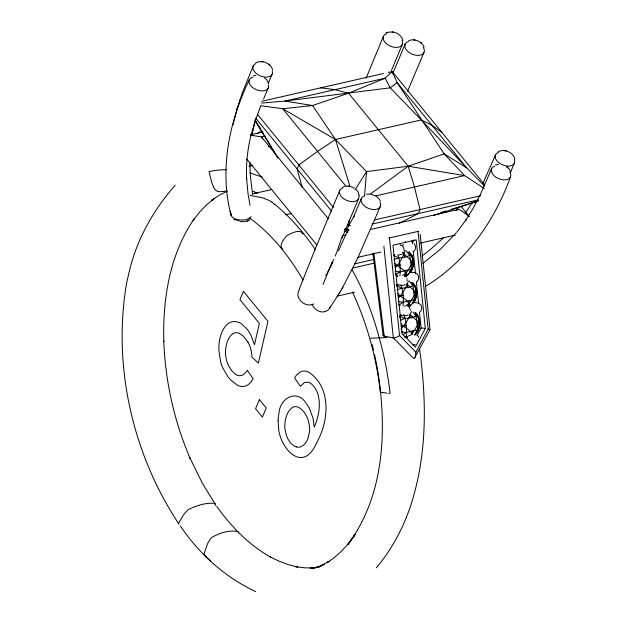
<?xml version="1.0" encoding="UTF-8"?>
<svg xmlns="http://www.w3.org/2000/svg" width="637" height="637" viewBox="0 0 637 637"><rect width="100%" height="100%" fill="white"/><g stroke="black" fill="none" stroke-linecap="round" stroke-linejoin="round"><path stroke-width="0.96" d="M404.184 250.835L403.747 247.769L402.544 245.97M413.509 262.301L412.187 256.026L408.898 252.133C413.509 256.225 414.074 263.28 412.131 268.838C407.139 279.054 415.818 263.893 413.214 262.269M412.68 303.538L413.986 301.476L414.496 301.532C417.713 295.568 417.498 287.462 412.529 282.494L414.201 295.568L414.496 301.532L413.7 302.591M415.228 334.767C420.993 329.074 421.439 318.651 415.658 312.799L415.149 312.751C421.232 318.373 420.611 329.026 414.934 334.736M410.865 271.171L411.375 271.227L411.072 265.255L409.408 252.18M417.108 331.789L417.617 331.845L417.323 325.873L415.658 312.799M303.132 234.097C300.529 228.357 290.384 233.341 286.459 236.072C283.791 239.082 278.473 245.826 282.573 249.131M364.603 195.575L366.53 171.616L335.476 139.503L312.576 105.527L284.874 101.076L261.711 103.075M344.999 230.411L346.854 229.853L348.535 225.872L349.227 220.083M413.986 301.476C417.561 295.727 417.179 287.144 412.028 282.438M413.357 344.41L413.15 345.803M413.023 260.931L413.532 260.987L404.551 276.092L406.223 270.319L411 269.427L413.246 266.322L412.187 256.026L409.543 255.246L406.191 250.795M416.144 291.244L416.654 291.3L407.68 306.405L409.344 300.632L414.122 299.74L416.367 296.627L415.308 286.332L412.665 285.559L409.312 281.108M411.9 334.274L412.465 330.937L417.243 330.046L419.488 326.94L418.429 316.645L415.786 315.864L412.991 312.154M215.226 505.571L215.179 503.955L202.677 483.841L189.906 457.947L190.121 458.425C174.243 421.352 165.262 381.348 163.781 341.042L163.797 341.679C162.658 299.247 169.577 254.585 194.11 218.977L193.067 220.362L199.516 212.161L206.42 204.987L213.817 198.784L211.834 200.153L219.614 195.041L226.947 191.395M252.069 135.076L254.959 121.157M399.917 275.853C400.593 268.647 400.307 261.743 397.822 254.88M403.038 306.166C403.715 298.96 403.428 292.057 400.944 285.185M407.186 337.65A13.719 10.781 -83.9 0 1 405.108 337.116L407.147 337.642L406.215 337.435C406.852 329.544 406.406 322.075 403.93 314.511M331.925 262.269L331.845 263.288L333.82 259.418M251.201 134.375C247.522 149.018 245.922 164.171 246.623 179.26L246.575 178.081L247.944 193.115L250.007 205.385M233.046 124.764L237.33 107.948M250.914 135.522L255.174 120.99L260.557 106.363M341.79 237.553L342.029 236.741M341.551 238.334L336.734 252.324M236.98 109.046L242.522 92.293L253.303 65.85M239.456 101.156L239.799 100.057M299.342 288.848L315.14 249.194L339.792 190.352M336.479 252.977L335.81 254.649M323.102 284.413L331.527 263.447M366.06 78.24L383.466 36.261M335.532 255.349L335.237 256.058M391.413 70.516L402.369 44.407M341.806 238.588L358.575 198.736M249.354 79.776C229.177 121.476 219.192 169.458 231 215.075M268.44 82.898L272.095 74.234M263.543 99.085L268.265 87.906M405.188 44.112L392.655 73.725M423.971 52.505L407.425 91.553M380.297 206.587L357.285 259.124L342.101 288.497M361.394 198.441L353.503 217.09M495.498 154.942L482.95 183.321M491.668 168.614L480.481 194.221L473.299 208.044L465.368 220.84L466.021 219.892L456.992 231.948M510.412 172.531L514.409 163.08M510.46 176.998C494.543 220.999 466.499 261.25 426.145 285.981M347.348 231.295L338.494 250.755M415.268 357.397L415.881 352.181L428.144 329.09L418.079 231.406A4.57 0.733 -5.9 0 0 418.684 231.255M408.596 274.149L411 269.427M411.717 304.462L414.122 299.74M414.838 334.767L417.243 330.046M332.84 262.372L327.211 273.13M417.028 335.603L421.105 327.951L419.48 312.218M425.325 328.405L415.356 347.109L402.082 333.7L392.965 245.181L416.208 239.878L425.325 328.405L421.105 327.951M397.639 284.843L396.843 285.902L397.942 284.874M401.063 315.188L399.765 317.393M325.778 275.702L326.733 273.99M347.276 224.335L348.535 225.872L354.475 215.593M324.703 311.636A10.773 9.037 45.3 0 0 329.377 308.603L340.11 291.913M405.22 250.763C402.95 257.093 399.901 262.802 395.258 267.763M408.341 281.068C406.072 287.406 403.022 293.108 398.38 298.068M411.47 311.382C409.249 318.102 405.57 323.739 401.039 329.154M339.25 293.394L342.945 287.04M320.889 566.269L315.888 567.615L324.241 564.35L320.976 565.696L329.01 561.316L327.092 562.67C338.319 555.488 347.587 545.646 355.032 534.642L347.826 544.508C385.536 494.169 387.192 426.296 377.016 366.609M354.976 189.882L366.53 171.616L408.19 166.233L444.18 153.899L466.77 167.929L484.669 186.219M472.224 202.725L465.185 213.14M329.385 308.611L330.03 307.52A9.794 8.217 44.5 0 0 330.492 306.309M405.705 337.379L411.892 334.282L419.775 321.605L419.265 321.55M354.1 535.932L355.032 534.642M376.403 567.806C393.642 547.183 405.952 522.889 413.286 497.075L413.429 496.589C427.236 448.559 426.32 397.615 419.512 348.511M400.769 315.156L399.964 316.207L404.479 318.444C408.349 318.365 412.489 318.094 415.786 315.864M175.127 185.311C154.345 208.896 138.364 236.669 130.338 267.182L126.851 281.801C112.192 365.049 132.345 453.839 178.901 524.044M416.861 281.769C419.648 279.436 419.257 274.173 415.611 272.97M419.99 312.082C422.769 309.749 422.379 304.486 418.732 303.276M456.355 232.688L440.406 249.266L422.857 263.328M413.421 251.719C415.977 249.808 416.311 245.866 414.114 243.557M257.635 133.332L260.151 131.652M443.503 237.816L431.098 248.868L421.837 256.17M406.223 270.319L399.694 272.007L395.688 274.635L397.631 275.956M398.404 304.168L399.319 304.996L402.823 302.32L409.344 300.632M403.141 334.767L405.944 332.625L412.465 330.937M369.946 194.349L408.19 166.233L464.604 175.589L484.208 188.433M249.608 219.797L244.927 221.644L240.181 221.62M407.147 275.598L404.837 276.554L406.852 275.566M402.361 254.059L398.619 255.063M409.543 255.246C404.949 258.749 398.666 256.432 394.04 259.769M402.409 275.463L405.65 273.663L408.198 274.937M412.665 285.559C408.07 289.055 401.788 286.738 397.162 290.082M404.718 306.222L408.771 303.968L411.319 305.25M255.811 62.864L258.431 61.781L263.001 61.789M342.3 187.366L344.912 186.291M399.168 223.276L418.366 213.546L420.046 209.565L414.488 187.023L408.19 166.233L348.566 93.201L334.99 89.642L320.674 87.842M386.03 33.156L388.65 32.081L393.228 32.081M386.253 33.044L387.137 32.575M498.285 151.717C504.377 148.453 513.191 152.259 514.903 158.971M400.283 320.387L404.479 318.444M405.164 284.62L402.879 285.4L396.126 284.707M408.285 314.933L406 315.713L400.116 315.108M408.795 40.545L411.972 39.82L414.886 40.051M410.793 262.524L412.609 261.807L403.587 253.59L402.711 252.141L404.861 257.125M413.915 292.837L415.73 292.112L406.709 283.903L407.983 287.438M417.036 323.142L418.851 322.426L409.838 314.208L411.104 317.744M455.774 210.465L456.474 210.194M457.167 209.923L458.568 209.382L461.706 210.927L469.095 216.238M433.518 215.577L477.662 201.204M440.693 212.654L445.422 211.173M451.092 209.398L478.522 200.79M253.303 75.962L255.787 75.397M495.562 164.935L498.46 164.322M472.734 202.2L478.451 200.544M249.019 166.225L252.873 165.23M320.761 566.285L313.093 568.204L319.041 567.089L310.163 568.132L313.723 567.925L304.629 567.838L295.409 566.619L297.726 567.002L288.378 564.645L279.014 561.181L269.674 556.619L271.147 557.455C249.139 545.153 231.279 526.719 216.684 506.383M261.727 101.291L383.49 73.51M388.323 72.411L392.185 71.527L484.638 184.778M250.389 134.813L262.93 131.955M265.119 136.111L261.488 136.939L250.532 135.14M268.153 146.836L269.825 146.454M252.411 193.935L271.792 189.515M285.647 214.773L291.42 213.451M375.941 195.814L464.604 175.589L444.18 153.899L397.13 82.627L392.185 71.527L385.106 78.216L348.566 93.201L312.576 105.527L282.709 108.728L260.668 105.726M348.535 225.872L350.469 225.434M374.628 219.924L480.927 195.67M348.781 229.416L346.854 229.853L344.991 229.463M371.976 224.128L478.276 199.875M342.284 235.905L345.915 235.077M371.355 229.272L458.568 209.382L456.88 207.32M388.777 238.079A4.57 0.733 -5.9 0 0 389.478 237.935L418.079 231.406M400.729 245.619L403.635 244.958M357.922 257.324L381.037 252.045M420.539 243.039L455.216 235.125M354.586 263.853L373.808 259.466M353.017 267.97L373.943 263.192M337.188 296.133L354.53 292.184M227.027 190.957L223.38 191.538M387.089 337.554L370.646 338.191M366.57 194.253L369.484 194.038M400.291 264.92L394.813 265.621M403.412 295.234L397.934 295.934M406.533 325.539L401.055 326.24M413.676 344.689L415.324 344.609M346.584 186.06L349.49 186.291M254.633 191.681L252.817 191.45M250.23 195.376L264.331 198.226M388.753 393.268L390.083 393.363A216.309 129.239 77.1 0 0 384.533 359.292M387.192 393.148L380.639 392.257A8.544 1.266 -6.4 0 1 380.4 392.097A7.166 1.067 -6.4 0 1 380.631 391.644M406.525 280.041L407.608 280.129M348.797 230.045L344.967 229.312M411.677 255.97L412.187 256.026M394.518 254.537L394.231 255.644L398.236 257.826M412.736 266.266L413.246 266.322M409.615 272.087L414.862 272.644M396.668 275.351L397.854 275.98A13.719 10.781 -83.9 0 1 395.959 274.666M414.798 286.284L415.308 286.332M415.857 296.579L416.367 296.627M412.736 302.4L417.983 302.957M399.789 305.664L399.319 304.996M417.92 316.589L418.429 316.645M418.979 326.885L419.488 326.94M506.367 150.945L504.082 150.547M371.148 194.253L376.093 196.204M413.708 39.836C418.063 40.282 422.395 42.87 424.17 46.987M348.312 186.084L348.829 186.171M392.05 31.874C396.787 32.352 401.724 35.449 402.871 40.298M261.823 61.574C266.561 62.06 271.489 65.157 272.652 69.998M373.792 252.929L384.207 336.193L393.324 337.873L413.747 358.488L414.281 358.424L430.015 329.695L420.197 234.488M395.211 271.179L399.694 272.007M398.332 301.484L402.823 302.32M401.461 331.797L405.944 332.625M348.757 230.275L344.991 229.169M239.201 220.975L238.246 220.736M428.144 329.09L429.84 329.584M249.863 172.874L262.293 177.158M344.084 231.231L347.818 232.306M254.681 192.414L257.515 193.274M405.1 337.077L406.215 337.435M350.597 186.482L354.435 188.234M217.623 191.219L217.368 191.124A7.166 5.749 77.1 0 1 214.685 189.133A8.544 6.856 77.1 0 1 214.167 188.401L211.739 182.739L209.071 171.64A216.309 129.239 77.1 0 1 226.573 169.665M237.354 220.434L236.574 220.083M345.071 229.033L348.415 231.032M238.517 532.866L238.286 532.261A6.792 3.91 -44.5 0 0 237.705 531.545C229.145 529.809 219.271 533.105 211.779 537.461A6.792 3.91 -44.5 0 0 210.624 538.576L207.535 543.703L204.469 552.677A74.171 42.695 -44.5 0 0 204.095 554.047A2.548 1.465 -44.5 0 0 204.031 554.66L205.95 556.085M255.66 591.574C227.433 578.42 203.346 557.582 184.985 532.548L180.12 525.812M397.353 285.957L401.358 288.131M345.166 228.85L346.854 229.853L345.596 228.317M233.93 219.375L234.91 219.98M236.064 219.781L235.65 219.454M249.863 218.212C272.063 234.368 289.333 256.424 303.029 280.025M441.871 132.385L431.95 125.282L421.288 119.923L390.234 87.81L385.106 78.216L284.874 101.076L390.234 87.81L397.13 82.627L466.77 167.929L421.288 119.923L335.476 139.503L317.529 151.383L298.849 165.015L297.168 168.996L302.089 187.159M272.087 202.056L274.698 204.796M510.651 171.488L509.266 169.131L506.71 166.743M421.606 43.364L420.547 42.528L421.304 43.117M507.036 167.029L508.095 167.865M269.73 65.101L268.671 64.265L269.419 64.855M264.459 77.77L267.014 80.166L268.758 83.797M376.491 196.443L379.047 198.84L380.432 201.196M274.674 204.135C290.48 217.265 304.12 232.895 315.594 249.919M395.282 273.854L396.962 275.383M204.453 555.345L210.576 561.181M415.881 352.181L399.534 335.619L389.478 237.935M356.218 189.603L358.177 192L359.244 195.79M394.805 263.352C397.918 267.301 403.898 268.416 405.65 273.663M397.926 293.657C401.039 297.614 407.019 298.721 408.771 303.968M401.047 323.97C404.161 327.92 410.148 329.034 411.892 334.282M384.207 336.193L385.465 337.65M461.069 206.436L469.246 216.445M445.08 210.871L446.242 212.296M346.13 186.418L282.709 108.728L335.476 139.503L350.024 186.514M257.34 114.166L333.438 207.383M255.66 118.148L331.758 211.365M328.254 218.722L261.488 136.939L262.428 138.866M246.702 159.003L316.788 244.855M417.593 335.603L418.804 337.395M408.986 306.771L410.499 310.299M352.086 269.921C367.836 297.598 377.717 328.342 384.565 359.34M254.904 119.828L257.547 124M258.614 125.672L260.199 128.18M261.791 130.681L262.85 132.353M275.439 153.764L255.246 120.807L277.891 158.056M247.984 342.141L243.549 336.368L239.186 333.27A17.095 10.216 77.1 0 0 236.184 332.681A18.091 10.813 77.1 0 0 233.349 333.422C227.608 337.228 225.92 344.848 225.498 351.313A20.527 12.262 77.1 0 0 225.793 356.473L226.605 360.51A17.932 10.71 77.1 0 0 228.269 365.136L231.82 370.822L235.825 374.508A16.419 9.81 77.1 0 0 239.337 375.734C242.896 376.037 245.595 373.051 247.307 370.296L253.168 378.728L250.89 382.168L248.326 384.597A26.523 15.845 77.1 0 1 243.939 386.38A27.853 16.642 77.1 0 1 242.331 386.468A26.698 15.957 77.1 0 1 237.354 385.202L230.578 379.875A41.938 25.058 77.1 0 1 227.839 376.586L222.854 368.098A27.558 16.466 77.1 0 1 220.633 361.816L218.905 350.366A33.578 20.066 77.1 0 1 219.447 340.827C220.601 334.704 222.711 328.238 227.536 324.026A28.307 16.912 77.1 0 1 231.47 321.964L232.33 321.765A31.157 18.616 77.1 0 1 234.981 321.581L237.601 322.019A26.013 15.543 77.1 0 1 241.885 324.114L246.869 328.883A27.264 16.291 77.1 0 1 251.233 335.874L254.466 344.744L259.386 323.461L239.926 299.629L243.43 291.34L267.962 321.39L258.359 363.082L251.933 357.102A20.854 12.461 77.1 0 0 250.269 347.348A17.9 10.694 77.1 0 0 247.984 342.149M352.396 291.977C367.087 323.485 376.387 357.453 380.345 391.97M406.844 277.939L407.027 278.409M372.143 344.498L373.513 349.984M230.156 211.166L231.104 215.545M374.54 354.594L376.825 365.686M252.547 194.309L250.301 175.239L249.855 162.204M372.924 253.454L383.092 335.436M412.083 240.412L412.394 243.366M413.198 251.233L415.531 273.854M416.343 281.721L418.573 303.363M383.896 246.32L393.324 337.873M178.607 523.654L178.607 523.51A2.548 1.131 -34.4 0 1 178.766 523.017A74.171 32.829 -34.4 0 1 179.339 521.894L183.727 514.537L187.517 510.269A6.792 3.002 -34.4 0 1 188.807 509.321C196.674 505.579 206.046 502.442 214.725 503.405A6.792 3.002 -34.4 0 1 215.179 503.955M324.743 311.748A10.343 8.735 42.8 0 1 312.138 304.279M379.971 202.319A10.288 6.346 22.9 0 1 375.281 209.549A10.288 6.346 22.9 0 1 362.588 204.079A10.288 6.346 22.9 0 1 364.786 195.79M313.794 303.937A10.391 8.6 35.2 0 1 300.959 301.229A10.391 8.6 35.2 0 1 299.685 289.206M358.87 195.893A10.288 6.346 22.9 0 1 345.947 200.042A10.288 6.346 22.9 0 1 342.555 188.011M251.097 216.715A10.391 5.47 0.3 0 1 238.644 219.853A10.391 5.47 0.3 0 1 231.215 213.674M268.456 85.024A10.288 6.346 22.9 0 1 262.086 90.932A10.288 6.346 22.9 0 1 250.23 84.96A10.288 6.346 22.9 0 1 252.746 77.117M272.294 71.049A10.288 6.346 22.9 0 1 259.928 75.763A10.288 6.346 22.9 0 1 255.716 63.652M402.21 40.489A10.288 6.346 22.9 0 1 397.217 47.385A10.288 6.346 22.9 0 1 384.756 42.018A10.288 6.346 22.9 0 1 386.492 33.729M423.191 47.234A10.288 6.346 22.9 0 1 419.672 55.252A10.288 6.346 22.9 0 1 406.47 50.068A10.288 6.346 22.9 0 1 408.683 41.532M514.378 159.505A10.288 6.346 22.9 0 1 508.971 166.074A10.288 6.346 22.9 0 1 496.709 160.588A10.288 6.346 22.9 0 1 498.516 152.402M509.895 172.078A10.288 6.346 22.9 0 1 506.025 179.777A10.288 6.346 22.9 0 1 493.054 174.681A10.288 6.346 22.9 0 1 494.79 166.146M296.508 446.951A18.497 11.052 77.1 0 1 289.739 441.752L287.94 438.933A15.909 9.507 77.1 0 1 286.244 434.96L285.026 429.513A18.592 11.108 77.1 0 1 284.771 425.659L285.169 420.922L286.387 416.264A36.707 21.937 77.1 0 1 287.478 413.564L289.548 410.029L292.431 407.441A17.605 10.518 77.1 0 1 294.039 406.828A18.099 10.813 77.1 0 1 295.727 406.661L296.293 406.701A16.466 9.842 77.1 0 1 299.677 407.959L302.503 410.339A23.123 13.815 77.1 0 1 304.168 412.298L306.047 415.181A17.732 10.598 77.1 0 1 308.165 420.086L309.415 425.667A18.274 10.917 77.1 0 1 309.63 431.273L307.79 439.06A26.579 15.877 77.1 0 1 302.893 445.613L300.553 446.84A18.155 10.845 77.1 0 1 296.5 446.927M264.251 198.585A22.733 19.731 27.2 0 1 271.975 202.208M405.124 241.694A5.144 4.045 -83.9 0 1 405.458 241.837M400.14 244.895A5.144 4.045 -83.9 0 1 400.307 244.457M399.463 335.611A4.762 1.736 -23.8 0 1 393.252 337.928M384.238 336.161A4.491 1.744 -26.2 0 1 383.331 334.552M415.029 312.735A13.719 10.781 -83.9 0 1 414.583 334.831M406.812 337.61A13.719 10.781 -83.9 0 1 404.734 337.077M399.861 316.191A13.719 10.781 -83.9 0 1 400.585 315.068M415.412 312.775A13.719 10.781 -83.9 0 1 414.966 334.871M399.606 317.433A13.719 10.781 -83.9 0 1 400.968 315.116M411.908 282.422A13.719 10.781 -83.9 0 1 413.142 302.591M410.547 305.298A13.719 10.781 -83.9 0 1 408.62 306.477M396.74 285.886A13.719 10.781 -83.9 0 1 397.464 284.763M412.29 282.462A13.719 10.781 -83.9 0 1 412.712 303.658M409.965 305.999A13.719 10.781 -83.9 0 1 409.002 306.516M400.004 305.72A13.719 10.781 -83.9 0 1 399.08 304.972M397.122 285.925A13.719 10.781 -83.9 0 1 397.846 284.803M408.787 252.117A13.719 10.781 -83.9 0 1 412.84 265.032A13.719 10.781 -83.9 0 1 405.498 276.171M397.472 275.98A13.719 10.781 -83.9 0 1 396.501 275.367M409.169 252.156A13.719 10.781 -83.9 0 1 410.403 272.325M406.844 275.686A13.719 10.781 -83.9 0 1 404.909 276.601M393.992 255.612A13.719 10.781 -83.9 0 1 394.725 254.489M223.348 191.395A21.945 17.597 77.1 0 1 217.607 191.387M413.954 239.878A30.035 17.947 77.1 0 1 412.362 242.992M278.098 420.882L278.815 430.716A26.436 15.798 77.1 0 0 280.24 436.361A27.248 16.275 77.1 0 0 282.35 441.664C285.878 448.575 291.205 455.893 299.255 457.509C310.219 458.584 315.299 446.091 319.097 437.945C329.13 417.155 330.189 386.277 308.802 372.207A23.736 14.181 77.1 0 0 304.438 371.037A23.657 14.133 77.1 0 0 300.338 371.897L296.707 374.787L294.533 377.845L300.393 386.277L304.55 382.415L308.34 382.232A14.874 8.886 77.1 0 1 311.278 383.785L313.181 385.608A19.293 11.522 77.1 0 1 314.383 387.113A17.494 10.447 77.1 0 1 318.174 395.083C320.857 405.809 318.58 417.108 314.256 427.085L313.054 418.286L309.638 408.986A27.311 16.315 77.1 0 0 306.501 403.874C297.391 388.315 279.866 397.934 278.974 413.206A35.465 21.188 77.1 0 0 278.202 418.883L278.098 420.882M259.426 399.606L255.572 408.723L262.404 417.092L266.258 407.975L259.426 399.606M409.973 305.879L409.018 306.437L409.973 305.879M248.852 220.314L247.283 221.063L248.852 220.314"/></g></svg>
